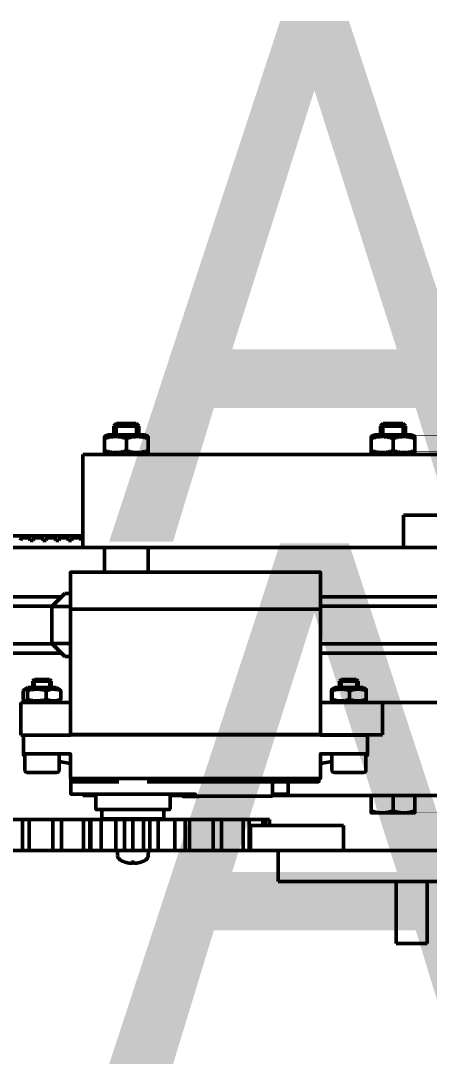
# Model space of a CAD drawing. Header units: millimetres. Extents: x 0 to 6720, y 0 to 4752.
# Drawn here: x 2953 to 3018.8, y 1835.2 to 2003.5 of the extents above; entities that cross this region are included whole.
import ezdxf

# ---------------------------------------------------------------- set-up
doc = ezdxf.new("R2010")
doc.units = ezdxf.units.MM
doc.header["$LTSCALE"] = 16
doc.linetypes.add('CHAIN', pattern=[0.3543, 0.2362, -0.0295, 0.0591, -0.0295])
for name, color, linetype, lineweight in [('Linia przekroju (ISO)', 7, 'CHAIN', 70), ('Widoczne (ISO)', 7, 'Continuous', 50), ('Widoczne wąskie (ISO)', 7, 'Continuous', 35)]:
    doc.layers.add(name, color=color, linetype=linetype, lineweight=lineweight)
doc.styles.add('Tekst etykiety (ISO)', font='tahoma.ttf')

# ---------------------------------------------------------------- blocks, each defined once
blk = doc.blocks.new('2dTransPrzekrój0')
at = {"layer": 'Linia przekroju (ISO)', "char_height": 5.25, "attachment_point": 7, "style": 'Tekst etykiety (ISO)'}
for insert in [(185.401, 119.97), (185.401, 114.703)]:
    blk.add_mtext('A', dxfattribs=dict(at, insert=insert))

msp = doc.modelspace()

# ---------------------------------------------------------------- linework, layer by layer
at = {"layer": 'Widoczne (ISO)'}
for p, q in [((2968.39, 1938.57), (2967.96, 1938.14)), ((2968.39, 1938.57), (2971.53, 1938.57)), ((2971.53, 1938.57), (2971.96, 1938.14)), ((3011.39, 1938.57), (3010.96, 1938.14)), ((3011.39, 1938.57), (3014.53, 1938.57)), ((3014.53, 1938.57), (3014.96, 1938.14)), ((2971.96, 1938.14), (2967.96, 1938.14)), ((2967.96, 1936.77), (2967.96, 1938.14)), ((2971.96, 1936.77), (2971.96, 1938.14)), ((3014.96, 1938.14), (3010.96, 1938.14)), ((3010.96, 1936.77), (3010.96, 1938.14)), ((3014.96, 1936.77), (3014.96, 1938.14)), ((2966.45, 1936.14), (2966.45, 1934.2)), ((2967.01, 1936.77), (2966.46, 1936.46)), ((2966.46, 1936.14), (2966.46, 1934.2)), ((2972.91, 1936.77), (2967.01, 1936.77)), ((2969.97, 1936.14), (2969.97, 1934.2)), ((2972.91, 1936.77), (2973.46, 1936.46)), ((2973.46, 1936.14), (2973.46, 1934.2)), ((3009.45, 1936.14), (3009.45, 1934.2)), ((3010.01, 1936.77), (3009.46, 1936.46)), ((3009.46, 1936.14), (3009.46, 1934.2)), ((3015.91, 1936.77), (3010.01, 1936.77)), ((3012.97, 1936.14), (3012.97, 1934.2)), ((3015.91, 1936.77), (3016.46, 1936.46)), ((3016.46, 1936.14), (3016.46, 1934.2)), ((2962.96, 1933.57), (3062.96, 1933.57)), ((2962.96, 1933.57), (2962.96, 1918.57)), ((2967.01, 1933.57), (2966.46, 1933.89)), ((2972.91, 1933.57), (2973.46, 1933.89)), ((3010.01, 1933.57), (3009.46, 1933.89)), ((3015.91, 1933.57), (3016.46, 1933.89)), ((3014.66, 1918.57), (3014.66, 1923.81)), ((3014.66, 1923.81), (3024.66, 1923.81)), ((2962.96, 1920.43), (2686.38, 1920.43)), ((2952.89, 1919.72), (2953.04, 1920.11)), ((2953.04, 1920.11), (2954.32, 1920.11)), ((2954.32, 1920.11), (2954.46, 1919.72)), ((2954.71, 1920.07), (2954.71, 1920.07)), ((2954.71, 1920.07), (2954.71, 1920.07)), ((2954.71, 1920.07), (2954.71, 1920.07)), ((2954.71, 1920.07), (2954.71, 1920.07)), ((2954.95, 1919.72), (2955.1, 1920.11)), ((2955.1, 1920.11), (2956.38, 1920.11)), ((2956.38, 1920.11), (2956.52, 1919.72)), ((2956.77, 1920.07), (2956.77, 1920.07)), ((2956.77, 1920.07), (2956.77, 1920.07)), ((2956.77, 1920.07), (2956.77, 1920.07)), ((2956.77, 1920.07), (2956.77, 1920.07)), ((2957.01, 1919.72), (2957.16, 1920.11)), ((2957.16, 1920.11), (2958.44, 1920.11)), ((2958.44, 1920.11), (2958.58, 1919.72)), ((2958.83, 1920.07), (2958.83, 1920.07)), ((2958.83, 1920.07), (2958.83, 1920.07)), ((2958.83, 1920.07), (2958.83, 1920.07)), ((2958.83, 1920.07), (2958.83, 1920.07)), ((2959.07, 1919.72), (2959.22, 1920.11)), ((2959.22, 1920.11), (2960.5, 1920.11)), ((2960.5, 1920.11), (2960.64, 1919.72)), ((2960.89, 1920.07), (2960.89, 1920.07)), ((2960.89, 1920.07), (2960.89, 1920.07)), ((2960.89, 1920.07), (2960.89, 1920.07)), ((2960.89, 1920.07), (2960.89, 1920.07)), ((2961.13, 1919.72), (2961.28, 1920.11)), ((2961.28, 1920.11), (2962.56, 1920.11)), ((2962.56, 1920.11), (2962.7, 1919.72)), ((2962.95, 1920.07), (2962.95, 1920.07)), ((2962.95, 1920.07), (2962.95, 1920.07)), ((2962.95, 1920.07), (2962.95, 1920.07)), ((2962.95, 1920.07), (2962.95, 1920.07)), ((2727.53, 1918.57), (2962.96, 1918.57)), ((2954.46, 1919.72), (2954.95, 1919.72)), ((2956.52, 1919.72), (2957.01, 1919.72)), ((2958.58, 1919.72), (2959.07, 1919.72)), ((2960.64, 1919.72), (2961.13, 1919.72)), ((2962.7, 1919.72), (2962.96, 1919.72)), ((3014.66, 1918.57), (2962.96, 1918.57)), ((2966.46, 1918.57), (2966.46, 1914.6)), ((2973.46, 1918.57), (2973.46, 1914.6)), ((3024.66, 1918.57), (3014.66, 1918.57)), ((2960.96, 1908.65), (2960.96, 1914.59)), ((2961.06, 1914.6), (2960.97, 1914.6)), ((2961.06, 1914.6), (3001.16, 1914.6)), ((3001.25, 1914.6), (3001.16, 1914.6)), ((3001.26, 1914.59), (3001.26, 1908.65)), ((2959.48, 1910.6), (2727.53, 1910.6)), ((2960.06, 1911.17), (2957.96, 1909.07)), ((2960.06, 1911.17), (2960.96, 1911.17)), ((3045.48, 1910.6), (3001.26, 1910.6)), ((2727.53, 1909.1), (2957.98, 1909.1)), ((2957.96, 1909.07), (2960.96, 1909.07)), ((2957.96, 1909.07), (2957.96, 1903.07)), ((2960.96, 1908.65), (2961.06, 1908.65)), ((2960.96, 1893.57), (2960.96, 1908.6)), ((2961.06, 1908.6), (2960.96, 1908.6)), ((2961.01, 1908.65), (2961.01, 1908.6)), ((3001.16, 1908.65), (2961.06, 1908.65)), ((2961.06, 1908.6), (3001.16, 1908.6)), ((3001.16, 1908.65), (3001.26, 1908.65)), ((3001.26, 1908.6), (3001.16, 1908.6)), ((3001.21, 1908.65), (3001.21, 1908.6)), ((3001.26, 1909.1), (3043.98, 1909.1)), ((3001.26, 1908.6), (3001.26, 1893.57)), ((2957.98, 1903.05), (2727.53, 1903.05)), ((2727.53, 1901.55), (2959.48, 1901.55)), ((2957.96, 1903.07), (2960.96, 1903.07)), ((2960.06, 1900.97), (2957.96, 1903.07)), ((3043.98, 1903.05), (3001.26, 1903.05)), ((3001.26, 1901.55), (3045.48, 1901.55)), ((2960.06, 1900.97), (2960.96, 1900.97)), ((2955.17, 1897.3), (2954.86, 1896.99)), ((2957.86, 1896.99), (2954.86, 1896.99)), ((2954.86, 1895.97), (2954.86, 1896.99)), ((2955.17, 1897.3), (2957.55, 1897.3)), ((2957.55, 1897.3), (2957.86, 1896.99)), ((2957.86, 1895.97), (2957.86, 1896.99)), ((3004.67, 1897.3), (3004.36, 1896.99)), ((3007.36, 1896.99), (3004.36, 1896.99)), ((3004.36, 1895.97), (3004.36, 1896.99)), ((3004.67, 1897.3), (3007.05, 1897.3)), ((3007.05, 1897.3), (3007.36, 1896.99)), ((3007.36, 1895.97), (3007.36, 1896.99)), ((2953.34, 1895.47), (2953.34, 1894.08)), ((2954.06, 1895.97), (2953.55, 1895.68)), ((2954.01, 1895.47), (2954.01, 1894.08)), ((2958.66, 1895.97), (2954.06, 1895.97)), ((2957.03, 1895.47), (2957.03, 1894.08)), ((2958.66, 1895.97), (2959.17, 1895.68)), ((2959.38, 1895.47), (2959.38, 1894.08)), ((3003.06, 1895.47), (3003.06, 1894.08)), ((3003.56, 1895.97), (3003.11, 1895.71)), ((3003.16, 1895.47), (3003.16, 1894.08)), ((3008.16, 1895.97), (3003.56, 1895.97)), ((3005.96, 1895.47), (3005.96, 1894.08)), ((3008.16, 1895.97), (3008.61, 1895.71)), ((3008.66, 1895.47), (3008.66, 1894.08)), ((2960.96, 1893.57), (2952.96, 1893.57)), ((2952.96, 1888.3), (2952.96, 1893.57)), ((2954.06, 1893.57), (2953.55, 1893.87)), ((2958.66, 1893.57), (2959.17, 1893.87)), ((2960.96, 1888.3), (2960.96, 1893.57)), ((3001.26, 1888.34), (3001.26, 1893.57)), ((3001.26, 1893.57), (3011.26, 1893.57)), ((3003.56, 1893.57), (3003.11, 1893.83)), ((3008.16, 1893.57), (3008.61, 1893.83)), ((3011.26, 1893.57), (3011.26, 1888.34)), ((3011.26, 1893.57), (3062.96, 1893.57)), ((2960.96, 1888.3), (2952.96, 1888.3)), ((2953.36, 1885.31), (2953.36, 1888.29)), ((2960.96, 1888.39), (2961.06, 1888.39)), ((2961.06, 1888.34), (2960.96, 1888.34)), ((2960.96, 1888.3), (2960.96, 1888.3)), ((2961.01, 1888.34), (2961.01, 1888.39)), ((3001.16, 1888.39), (2961.06, 1888.39)), ((2961.06, 1888.34), (3001.16, 1888.34)), ((3001.16, 1888.39), (3001.26, 1888.39)), ((3001.26, 1888.34), (3001.16, 1888.34)), ((3001.21, 1888.39), (3001.21, 1888.34)), ((3011.26, 1888.34), (3001.26, 1888.34)), ((3001.26, 1888.34), (3001.26, 1888.31)), ((3001.27, 1888.3), (3007.86, 1888.3)), ((3004.36, 1888.3), (3004.36, 1888.34)), ((3007.36, 1888.3), (3007.36, 1888.34)), ((3008.85, 1888.3), (3007.86, 1888.3)), ((3008.86, 1888.29), (3008.86, 1885.31)), ((2953.36, 1885.31), (2953.36, 1885.29)), ((2953.36, 1885.06), (2953.36, 1885.29)), ((2953.37, 1885.3), (2954.36, 1885.3)), ((2953.61, 1885.01), (2953.37, 1885.05)), ((2953.61, 1882.6), (2953.61, 1885.3)), ((2960.95, 1885.3), (2954.36, 1885.3)), ((2959.11, 1882.6), (2959.11, 1885.3)), ((2960.96, 1881.31), (2960.96, 1885.29)), ((3001.26, 1885.29), (3001.26, 1881.31)), ((3007.86, 1885.3), (3001.27, 1885.3)), ((3003.11, 1882.6), (3003.11, 1885.3)), ((3007.86, 1885.3), (3008.85, 1885.3)), ((3008.61, 1882.6), (3008.61, 1885.3)), ((3008.85, 1885.05), (3008.61, 1885.01)), ((3008.86, 1885.29), (3008.86, 1885.31)), ((3008.86, 1885.29), (3008.86, 1885.06)), ((2960.95, 1883.71), (2959.11, 1884.04)), ((3003.11, 1884.04), (3001.27, 1883.71)), ((2958.81, 1882.3), (2953.91, 1882.3)), ((3008.31, 1882.3), (3003.41, 1882.3)), ((2960.97, 1881.3), (2961.06, 1881.3)), ((2961.03, 1881.29), (2961.03, 1878.81)), ((2970.4, 1881.3), (2961.06, 1881.3)), ((2961.21, 1880.81), (2961.21, 1881.29)), ((2968.73, 1880.8), (2961.22, 1880.8)), ((3001.16, 1881.3), (2971.67, 1881.3)), ((3001, 1880.8), (2973.34, 1880.8)), ((2993.55, 1880.79), (2993.55, 1878.5)), ((2996.05, 1878.81), (2996.05, 1880.79)), ((3001.01, 1881.29), (3001.01, 1880.81)), ((3001.16, 1881.3), (3001.25, 1881.3)), ((2961.04, 1878.8), (2973.65, 1878.8)), ((2962.96, 1878.57), (2962.96, 1878.8)), ((2965.03, 1878.57), (2962.96, 1878.57)), ((2965.03, 1876.4), (2965.03, 1878.7)), ((2973.65, 1878.8), (2973.66, 1878.8)), ((2981.1, 1878.8), (2973.66, 1878.8)), ((2977.03, 1876.4), (2977.03, 1878.7)), ((2979.11, 1878.57), (2977.03, 1878.57)), ((2979.11, 1878.41), (2979.11, 1878.79)), ((2979.12, 1878.4), (2981.7, 1878.4)), ((2981.11, 1878.5), (2981.11, 1878.79)), ((2993.54, 1878.49), (2981.12, 1878.49)), ((2981.71, 1878.48), (2981.71, 1878.49)), ((2981.71, 1878.48), (2981.71, 1878.41)), ((2993.56, 1878.8), (2993.55, 1878.81)), ((3062.96, 1878.57), (2993.55, 1878.57)), ((2995.23, 1878.8), (2993.56, 1878.8)), ((2995.98, 1878.8), (2995.23, 1878.8)), ((2996.04, 1878.8), (2995.98, 1878.8)), ((3009.45, 1878.57), (3009.45, 1876.09)), ((3009.46, 1878.57), (3009.46, 1876.09)), ((3012.97, 1878.57), (3012.97, 1876.09)), ((3016.46, 1878.57), (3016.46, 1876.09)), ((2965.13, 1876.3), (2976.93, 1876.3)), ((2953.22, 1874.72), (2950.7, 1874.72)), ((2953.22, 1874.72), (2953.22, 1869.72)), ((2954.29, 1874.72), (2953.22, 1874.72)), ((2954.29, 1869.72), (2954.29, 1874.72)), ((2958.09, 1874.72), (2954.29, 1874.72)), ((2958.09, 1874.72), (2958.09, 1869.72)), ((2959.52, 1874.72), (2958.09, 1874.72)), ((2959.52, 1869.72), (2959.52, 1874.72)), ((2963.08, 1874.72), (2959.52, 1874.72)), ((2963.08, 1869.72), (2963.08, 1874.72)), ((2964.09, 1874.72), (2963.08, 1874.72)), ((2964.22, 1874.72), (2964.09, 1874.72)), ((2964.09, 1869.72), (2964.09, 1874.72)), ((2965.88, 1874.72), (2964.22, 1874.72)), ((2964.22, 1874.72), (2964.22, 1869.72)), ((2968.28, 1874.72), (2965.88, 1874.72)), ((2965.88, 1869.72), (2965.88, 1874.72)), ((2966.03, 1874.9), (2966.03, 1876.2)), ((2966.13, 1874.8), (2975.93, 1874.8)), ((2969.65, 1874.72), (2968.28, 1874.72)), ((2968.28, 1869.72), (2968.28, 1874.72)), ((2971.01, 1874.72), (2969.65, 1874.72)), ((2969.65, 1869.72), (2969.65, 1874.72)), ((2972.74, 1874.72), (2971.01, 1874.72)), ((2971.01, 1874.72), (2971.01, 1869.72)), ((2973.76, 1874.72), (2972.74, 1874.72)), ((2972.74, 1869.72), (2972.74, 1874.72)), ((2975.1, 1874.72), (2973.76, 1874.72)), ((2973.76, 1869.72), (2973.76, 1874.72)), ((2977.81, 1874.72), (2975.1, 1874.72)), ((2975.1, 1869.72), (2975.1, 1874.72)), ((2976.03, 1874.9), (2976.03, 1876.2)), ((2979.43, 1874.72), (2977.81, 1874.72)), ((2977.81, 1874.72), (2977.81, 1869.72)), ((2979.45, 1874.72), (2979.43, 1874.72)), ((2979.43, 1869.72), (2979.43, 1874.72)), ((2980.16, 1874.72), (2979.45, 1874.72)), ((2979.45, 1869.72), (2979.45, 1874.72)), ((2983.95, 1874.72), (2980.16, 1874.72)), ((2980.16, 1869.72), (2980.16, 1874.72)), ((2985.31, 1874.72), (2983.95, 1874.72)), ((2983.95, 1874.72), (2983.95, 1869.72)), ((2988.82, 1874.72), (2985.31, 1874.72)), ((2985.31, 1869.72), (2985.31, 1874.72)), ((2989.78, 1874.72), (2988.82, 1874.72)), ((2988.82, 1874.72), (2988.82, 1869.72)), ((2991.95, 1874.72), (2989.78, 1874.72)), ((2989.78, 1869.72), (2989.78, 1874.72)), ((2992.42, 1874.72), (2991.95, 1874.72)), ((2991.95, 1874.72), (2991.95, 1873.72)), ((2993.03, 1874.72), (2992.42, 1874.72)), ((2992.42, 1873.72), (2992.42, 1874.72)), ((2993.03, 1874.72), (2993.03, 1873.72)), ((2993.03, 1874.72), (2993.03, 1873.72)), ((3009.46, 1875.77), (3009.46, 1875.77)), ((3009.46, 1875.77), (3011.22, 1875.77)), ((3009.46, 1875.77), (3009.46, 1875.77)), ((3011.22, 1875.77), (3014.72, 1875.77)), ((3014.72, 1875.77), (3016.46, 1875.77)), ((3016.46, 1875.77), (3016.46, 1875.77)), ((2989.96, 1869.72), (2989.96, 1873.72)), ((2989.96, 1873.72), (3004.96, 1873.72)), ((3004.96, 1869.72), (3004.96, 1873.72)), ((2953.22, 1869.72), (2950.7, 1869.72)), ((2954.29, 1869.72), (2953.22, 1869.72)), ((2958.09, 1869.72), (2954.29, 1869.72)), ((2959.52, 1869.72), (2958.09, 1869.72)), ((2963.08, 1869.72), (2959.52, 1869.72)), ((2964.09, 1869.72), (2963.08, 1869.72)), ((2964.22, 1869.72), (2964.09, 1869.72)), ((2965.88, 1869.72), (2964.22, 1869.72)), ((2968.28, 1869.72), (2965.88, 1869.72)), ((2969.65, 1869.72), (2968.28, 1869.72)), ((2968.56, 1868.87), (2968.53, 1869.72)), ((2971.01, 1869.72), (2969.65, 1869.72)), ((2972.74, 1869.72), (2971.01, 1869.72)), ((2973.76, 1869.72), (2972.74, 1869.72)), ((2973.5, 1868.87), (2973.53, 1869.72)), ((2975.1, 1869.72), (2973.76, 1869.72)), ((2977.81, 1869.72), (2975.1, 1869.72)), ((2979.43, 1869.72), (2977.81, 1869.72)), ((2979.45, 1869.72), (2979.43, 1869.72)), ((2980.16, 1869.72), (2979.45, 1869.72)), ((2983.95, 1869.72), (2980.16, 1869.72)), ((2985.31, 1869.72), (2983.95, 1869.72)), ((2988.82, 1869.72), (2985.31, 1869.72)), ((2989.78, 1869.72), (2988.82, 1869.72)), ((2989.96, 1869.72), (2989.78, 1869.72)), ((2989.96, 1869.72), (3004.96, 1869.72)), ((2994.46, 1869.72), (2994.46, 1864.72)), ((3074.46, 1869.72), (3004.96, 1869.72)), ((2970.81, 1867.84), (2971.21, 1867.84)), ((2972.32, 1867.84), (2972.33, 1867.84)), ((3074.46, 1864.72), (2994.46, 1864.72)), ((3013.46, 1864.72), (3013.46, 1854.72)), ((3018.46, 1864.72), (3018.46, 1854.72)), ((3018.46, 1854.72), (3013.46, 1854.72))]:
    msp.add_line(p, q, dxfattribs=at)
for centre, radius, start, end in [((2960.97, 1914.59), 0.01, 90, 180), ((3001.25, 1914.59), 0.01, 0, 90), ((2953.37, 1888.29), 0.01, 90, 180), ((3001.27, 1888.31), 0.01, 180, 270), ((3008.85, 1888.29), 0.01, 0, 90), ((2953.37, 1885.31), 0.01, 180, 270), ((2953.37, 1885.06), 0.01, 180, 260), ((2960.95, 1885.29), 0.01, 0, 90), ((3001.27, 1885.29), 0.01, 90, 180), ((3008.85, 1885.31), 0.01, 270, 0), ((3008.85, 1885.06), 0.01, 280, 0), ((2960.95, 1883.7), 0.01, 0, 80), ((3001.27, 1883.7), 0.01, 100, 180), ((2953.91, 1882.6), 0.3, 180, 270), ((2958.81, 1882.6), 0.3, 270, 0), ((2960.97, 1881.31), 0.01, 180, 270), ((3001.25, 1881.31), 0.01, 270, 0), ((3003.41, 1882.6), 0.3, 180, 270), ((3008.31, 1882.6), 0.3, 270, 0), ((2961.02, 1881.29), 0.01, 0, 90), ((2961.2, 1881.29), 0.01, 0, 90), ((2961.22, 1880.81), 0.01, 180, 270), ((2993.56, 1880.79), 0.01, 90, 180), ((3001, 1880.81), 0.01, 270, 0), ((3001.02, 1881.29), 0.01, 90, 180), ((2961.04, 1878.81), 0.01, 180, 270), ((2964.93, 1878.7), 0.1, 0, 90), ((2977.13, 1878.7), 0.1, 90, 180), ((2979.1, 1878.79), 0.01, 0, 90), ((2979.12, 1878.41), 0.01, 180, 270), ((2981.1, 1878.79), 0.01, 0, 90), ((2981.12, 1878.5), 0.01, 180, 270), ((2981.7, 1878.41), 0.01, 270, 0), ((2993.54, 1878.5), 0.01, 270, 0), ((2993.56, 1878.79), 0.01, 90, 180), ((2965.13, 1876.4), 0.1, 180, 270), ((2965.93, 1876.2), 0.1, 0, 90), ((2976.13, 1876.2), 0.1, 90, 180), ((2976.93, 1876.4), 0.1, 270, 0), ((2966.13, 1874.9), 0.1, 180, 270), ((2975.93, 1874.9), 0.1, 270, 0), ((2969.36, 1868.89), 0.8, 182, 238.5303), ((2971.03, 1871.62), 4, 238.5303, 250.7011), ((2969.74, 1867.93), 0.086, 250.7011, 267.6655), ((2972.33, 1867.93), 0.086, 270, 289.2989), ((2971.03, 1871.62), 4, 289.2989, 301.4697), ((2972.71, 1868.89), 0.8, 301.4697, 358)]:
    msp.add_arc(centre, radius, start, end, dxfattribs=at)
for centre, major_axis, ratio, start_param, end_param in [((2971.04, 1871.61), (-3.64, -1.65), 0.995417, 0.81303, 1.043281), ((2971.14, 1871.61), (-0.35, -3.98), 0.000322, 0.101771, 0.332022), ((2970.93, 1871.61), (0.35, -3.98), 0.039345, 5.947746, 6.177997), ((2971.03, 1871.61), (-4, 0.01), 0.996195, 1.676245, 1.906496), ((2971.14, 1871.61), (-0.35, -3.98), 0.039345, 0.105188, 0.331696), ((2971.03, 1871.61), (3.64, -1.65), 0.995417, 5.239904, 5.466468)]:
    msp.add_ellipse(centre, major_axis=major_axis, ratio=ratio, start_param=start_param, end_param=end_param, dxfattribs=at)
for points, weights in [([(2966.46, 1936.14), (2966.46, 1936.73), (2966.45, 1936.14)], [1, 1.15470053838, 1]), ([(2969.97, 1936.14), (2968.22, 1936.73), (2966.46, 1936.14)], [1, 1.15470053838, 1]), ([(2973.46, 1936.14), (2971.72, 1936.73), (2969.97, 1936.14)], [1, 1.15470053838, 1]), ([(2973.46, 1936.46), (2973.46, 1936.45), (2973.46, 1936.14)], [1.07734731171, 1.07687197836, 1]), ([(3009.46, 1936.14), (3009.46, 1936.73), (3009.45, 1936.14)], [1, 1.15470053838, 1]), ([(3012.97, 1936.14), (3011.22, 1936.73), (3009.46, 1936.14)], [1, 1.15470053838, 1]), ([(3016.46, 1936.14), (3014.72, 1936.73), (3012.97, 1936.14)], [1, 1.15470053838, 1]), ([(3016.46, 1936.46), (3016.46, 1936.45), (3016.46, 1936.14)], [1.07734731187, 1.07687199158, 1]), ([(2966.45, 1934.2), (2966.46, 1933.62), (2966.46, 1934.2)], [1, 1.15470053838, 1]), ([(2966.46, 1934.2), (2968.22, 1933.62), (2969.97, 1934.2)], [1, 1.15470053838, 1]), ([(2969.97, 1934.2), (2971.72, 1933.62), (2973.46, 1934.2)], [1, 1.15470053838, 1]), ([(2973.46, 1934.2), (2973.46, 1933.89), (2973.46, 1933.89)], [1, 1.07687197836, 1.07734731171]), ([(3009.45, 1934.2), (3009.46, 1933.62), (3009.46, 1934.2)], [1, 1.15470053838, 1]), ([(3009.46, 1934.2), (3011.22, 1933.62), (3012.97, 1934.2)], [1, 1.15470053838, 1]), ([(3012.97, 1934.2), (3014.72, 1933.62), (3016.46, 1934.2)], [1, 1.15470053838, 1]), ([(3016.46, 1934.2), (3016.46, 1933.89), (3016.46, 1933.89)], [1, 1.07687199157, 1.07734731187]), ([(2954.01, 1895.47), (2953.67, 1895.93), (2953.34, 1895.47)], [1, 1.15470053838, 1]), ([(2957.03, 1895.47), (2955.52, 1895.93), (2954.01, 1895.47)], [1, 1.15470053838, 1]), ([(2959.38, 1895.47), (2958.21, 1895.93), (2957.03, 1895.47)], [1, 1.15470053838, 1]), ([(2959.17, 1895.68), (2959.27, 1895.62), (2959.38, 1895.47)], [1.06495087251, 1.04638098327, 1]), ([(3003.16, 1895.47), (3003.11, 1895.93), (3003.06, 1895.47)], [1, 1.15470053838, 1]), ([(3005.96, 1895.47), (3004.56, 1895.93), (3003.16, 1895.47)], [1, 1.15470053838, 1]), ([(3008.66, 1895.47), (3007.31, 1895.93), (3005.96, 1895.47)], [1, 1.15470053838, 1]), ([(3008.61, 1895.71), (3008.63, 1895.7), (3008.66, 1895.47)], [1.07709402014, 1.07289819855, 1]), ([(2953.34, 1894.08), (2953.67, 1893.62), (2954.01, 1894.08)], [1, 1.15470053838, 1]), ([(2954.01, 1894.08), (2955.52, 1893.62), (2957.03, 1894.08)], [1, 1.15470053838, 1]), ([(2957.03, 1894.08), (2958.21, 1893.62), (2959.38, 1894.08)], [1, 1.15470053838, 1]), ([(2959.38, 1894.08), (2959.27, 1893.93), (2959.17, 1893.87)], [1, 1.04638098326, 1.06495087251]), ([(3003.06, 1894.08), (3003.11, 1893.62), (3003.16, 1894.08)], [1, 1.15470053838, 1]), ([(3003.16, 1894.08), (3004.56, 1893.62), (3005.96, 1894.08)], [1, 1.15470053838, 1]), ([(3005.96, 1894.08), (3007.31, 1893.62), (3008.66, 1894.08)], [1, 1.15470053838, 1]), ([(3008.66, 1894.08), (3008.63, 1893.85), (3008.61, 1893.83)], [1, 1.07289819855, 1.07709402014]), ([(3009.45, 1876.09), (3009.45, 1875.77), (3009.46, 1875.77)], [1.01001874936, 1.04314139574, 1]), ([(3009.46, 1876.09), (3010.4, 1875.77), (3011.22, 1875.77)], [1.01001874936, 1.04314139574, 1]), ([(3009.46, 1875.77), (3009.46, 1875.77), (3009.46, 1876.09)], [1, 1.04314139574, 1.01001874936]), ([(3011.22, 1875.77), (3012.03, 1875.77), (3012.97, 1876.09)], [1, 1.04314139574, 1.01001874936]), ([(3012.97, 1876.09), (3013.91, 1875.77), (3014.72, 1875.77)], [1.01001874936, 1.04314139574, 1]), ([(3014.72, 1875.77), (3015.53, 1875.77), (3016.46, 1876.09)], [1, 1.04314139574, 1.01001874936]), ([(3016.46, 1876.09), (3016.46, 1875.77), (3016.46, 1875.77)], [1.01001874936, 1.04294500418, 1.00050890881])]:
    msp.add_rational_spline(points, weights, degree=2, dxfattribs=at)
for points in [[(2970.4, 1881.3), (2970.4, 1881.3), (2970.4, 1881.3), (2970.4, 1881.3)], [(2970.4, 1881.3), (2970.4, 1881.3), (2970.4, 1881.3), (2970.4, 1881.29)], [(2971.04, 1881.3), (2971.04, 1881.3), (2971.04, 1881.3), (2971.03, 1881.3)], [(2971.22, 1881.3), (2971.16, 1881.3), (2971.1, 1881.3), (2971.03, 1881.3)], [(2971.22, 1881.3), (2971.21, 1881.3), (2971.2, 1881.3), (2971.19, 1881.3)], [(2971.59, 1881.3), (2971.62, 1881.29), (2971.64, 1881.29), (2971.67, 1881.29)], [(2971.67, 1881.3), (2971.64, 1881.3), (2971.62, 1881.3), (2971.59, 1881.3)], [(2971.67, 1881.3), (2971.67, 1881.3), (2971.67, 1881.3), (2971.67, 1881.29)], [(2971.67, 1881.3), (2971.67, 1881.3), (2971.67, 1881.3), (2971.67, 1881.3)]]:
    msp.add_open_spline(points, degree=3, dxfattribs=at)
for points, knots in [([(2970.4, 1881.3), (2970.51, 1881.3), (2970.61, 1881.29), (2970.82, 1881.3), (2970.93, 1881.3), (2971.03, 1881.3)], [0, 0, 0, 0, 0.5, 0.5, 1, 1, 1, 1]), ([(2970.4, 1881.29), (2970.46, 1881.29), (2970.51, 1881.29), (2970.56, 1881.29), (2970.61, 1881.29), (2970.67, 1881.29), (2970.72, 1881.29), (2970.72, 1881.29), (2970.73, 1881.29), (2970.73, 1881.29), (2970.78, 1881.29), (2970.83, 1881.29), (2970.88, 1881.29), (2970.88, 1881.29), (2970.88, 1881.29), (2970.89, 1881.29), (2970.94, 1881.29), (2970.99, 1881.29), (2971.03, 1881.29)], [0, 0, 0, 0, 0.25, 0.25, 0.25, 0.5, 0.5, 0.5, 0.518503, 0.518503, 0.518503, 0.75, 0.75, 0.75, 0.768602, 0.768602, 0.768602, 1, 1, 1, 1]), ([(2971.03, 1881.29), (2971.08, 1881.29), (2971.13, 1881.29), (2971.18, 1881.29), (2971.18, 1881.29), (2971.19, 1881.29), (2971.19, 1881.29), (2971.24, 1881.29), (2971.29, 1881.29), (2971.34, 1881.29), (2971.34, 1881.29), (2971.35, 1881.29), (2971.35, 1881.29), (2971.4, 1881.29), (2971.45, 1881.29), (2971.5, 1881.29), (2971.53, 1881.29), (2971.56, 1881.29), (2971.59, 1881.3)], [0, 0, 0, 0, 0.2313985, 0.2313985, 0.2313985, 0.25, 0.25, 0.25, 0.4814969, 0.4814969, 0.4814969, 0.5, 0.5, 0.5, 0.7409351, 0.7409351, 0.7409351, 0.8777197, 0.8777197, 0.8777197, 0.8777197]), ([(2971.59, 1881.3), (2971.51, 1881.3), (2971.43, 1881.3), (2971.31, 1881.3), (2971.26, 1881.3), (2971.22, 1881.3)], [0.1222456, 0.1222456, 0.1222456, 0.1222456, 0.5, 0.5, 0.7128648, 0.7128648, 0.7128648, 0.7128648]), ([(2996.06, 1880.8), (2996.05, 1880.8), (2996.05, 1880.8), (2996.05, 1880.8), (2996.05, 1880.8), (2996.05, 1880.8), (2996.05, 1880.8), (2996.05, 1880.8), (2996.05, 1880.79), (2996.05, 1880.79), (2996.05, 1880.79), (2996.05, 1880.79), (2996.05, 1880.79), (2996.05, 1880.79)], [0, 0, 0, 0, 0.000201062, 0.000201062, 0.000499355, 0.000499355, 0.000825337, 0.000825337, 0.001150357, 0.001150357, 0.001475411, 0.001475411, 0.001564827, 0.001564827, 0.001564827, 0.001564827]), ([(2981.71, 1878.49), (2981.7, 1878.49), (2981.7, 1878.49), (2981.7, 1878.49), (2981.7, 1878.49), (2981.7, 1878.49), (2981.7, 1878.49)], [0.00000957406, 0.00000957406, 0.00000957406, 0.00000957406, 0.00001662091, 0.00001662091, 0.00001662091, 0.00002770678, 0.00002770678, 0.00002770678, 0.00002770678]), ([(2981.71, 1878.48), (2981.71, 1878.48), (2981.71, 1878.48), (2981.71, 1878.48), (2981.71, 1878.48), (2981.71, 1878.48), (2981.71, 1878.48), (2981.71, 1878.48), (2981.71, 1878.48), (2981.71, 1878.48), (2981.71, 1878.48), (2981.71, 1878.48), (2981.71, 1878.48), (2981.71, 1878.49), (2981.71, 1878.49), (2981.71, 1878.49)], [0, 0, 0, 0, 0.0000004339, 0.0000004339, 0.0000004339, 0.000001983788, 0.000001983788, 0.000001983788, 0.000002969191, 0.000002969191, 0.000002969191, 0.000005015607, 0.000005015607, 0.000005015607, 0.000009574058, 0.000009574058, 0.000009574058, 0.000009574058]), ([(2996.04, 1878.8), (2996.02, 1878.8), (2996.02, 1878.8), (2995.99, 1878.8), (2995.99, 1878.8), (2995.98, 1878.8)], [0, 0, 0, 0, 0.04980365, 0.04980365, 0.06080487, 0.06080487, 0.06080487, 0.06080487]), ([(2996.05, 1878.81), (2996.05, 1878.81), (2996.05, 1878.81), (2996.05, 1878.81), (2996.04, 1878.81), (2996.04, 1878.8), (2996.04, 1878.8), (2996.04, 1878.8), (2996.04, 1878.8), (2996.04, 1878.8), (2996.04, 1878.8), (2996.04, 1878.8), (2996.04, 1878.8), (2996.04, 1878.8), (2996.04, 1878.8), (2996.04, 1878.8)], [0, 0, 0, 0, 0.000200977, 0.000200977, 0.000529656, 0.000529656, 0.000854578, 0.000854578, 0.001179636, 0.001179636, 0.00150469, 0.00150469, 0.00154481, 0.00154481, 0.001559852, 0.001559852, 0.001559852, 0.001559852]), ([(2970.8, 1867.65), (2970.8, 1867.65), (2970.79, 1867.65), (2970.77, 1867.64), (2970.76, 1867.64), (2970.73, 1867.64), (2970.7, 1867.64), (2970.66, 1867.65), (2970.64, 1867.65), (2970.62, 1867.65)], [0, 0, 0, 0, 0.00690853, 0.00690853, 0.01381707, 0.01381707, 0.02073027, 0.02073027, 0.02691327, 0.02691327, 0.02691327, 0.02691327]), ([(2970.75, 1867.64), (2970.75, 1867.64), (2970.76, 1867.64), (2970.77, 1867.64), (2970.79, 1867.64), (2970.81, 1867.65), (2970.81, 1867.65), (2970.81, 1867.65)], [0.01267556, 0.01267556, 0.01267556, 0.01267556, 0.01381707, 0.01381707, 0.02073027, 0.02073027, 0.02691327, 0.02691327, 0.02691327, 0.02691327]), ([(2971.44, 1867.65), (2971.42, 1867.65), (2971.39, 1867.65), (2971.35, 1867.64), (2971.33, 1867.64), (2971.3, 1867.64), (2971.28, 1867.64), (2971.26, 1867.65), (2971.26, 1867.65), (2971.26, 1867.65)], [0, 0, 0, 0, 0.00690853, 0.00690853, 0.01381707, 0.01381707, 0.02073027, 0.02073027, 0.02691327, 0.02691327, 0.02691327, 0.02691327]), ([(2971.32, 1867.64), (2971.32, 1867.64), (2971.33, 1867.64), (2971.34, 1867.64), (2971.36, 1867.64), (2971.41, 1867.65), (2971.43, 1867.65), (2971.45, 1867.65)], [0.01267559, 0.01267559, 0.01267559, 0.01267559, 0.01381862, 0.01381862, 0.02073105, 0.02073105, 0.02691327, 0.02691327, 0.02691327, 0.02691327])]:
    msp.add_open_spline(points, degree=3, knots=knots, dxfattribs=at)
at = {"layer": 'Widoczne wąskie (ISO)'}
for p, q in [((2968.38, 1938.56), (2968.38, 1936.77)), ((2971.54, 1936.77), (2971.54, 1938.56)), ((3011.38, 1938.56), (3011.38, 1936.77)), ((3014.54, 1936.77), (3014.54, 1938.56)), ((2955.16, 1897.29), (2955.16, 1895.97)), ((2957.56, 1895.97), (2957.56, 1897.29)), ((3004.66, 1897.29), (3004.66, 1895.97)), ((3007.06, 1895.97), (3007.06, 1897.29)), ((3004.66, 1888.34), (3004.66, 1888.3)), ((3007.06, 1888.3), (3007.06, 1888.34))]:
    msp.add_line(p, q, dxfattribs=at)

# ---------------------------------------------------------------- block references
at = {"layer": 'Linia przekroju (ISO)', "xscale": 16, "yscale": 16, "zscale": 16}
msp.add_blockref('2dTransPrzekrój0', (0, 0), dxfattribs=at)

doc.saveas('drawing.dxf')
